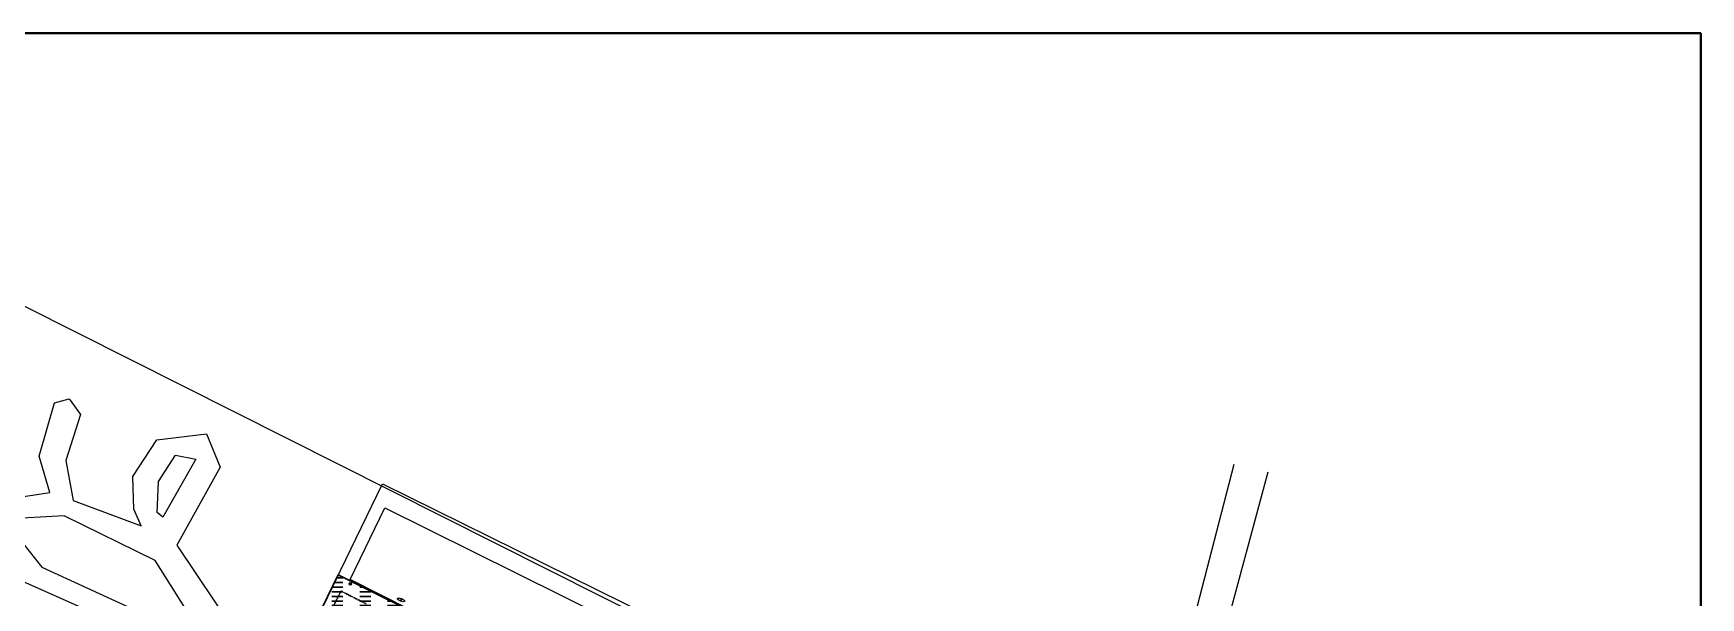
# Model space of a CAD drawing. Header units: metres. Extents: x 400841 to 403530, y 6344062 to 6346805.
# Drawn here: x 401740 to 403530, y 6346199 to 6346805 of the extents above; entities that cross this region are included whole.
import ezdxf

# ---------------------------------------------------------------- set-up
doc = ezdxf.new("R2010")
doc.units = ezdxf.units.M
doc.header["$MEASUREMENT"] = 0
doc.linetypes.add('PHANTOM2', pattern=[1.25, 0.625, -0.125, 0.125, -0.125, 0.125, -0.125])
doc.layers.add('Cluster', color=62, linetype='Continuous', lineweight=30)
doc.layers.add('Fibra_CDO_a_CDO', color=12, linetype='PHANTOM2', lineweight=30)
for name, color, linetype in [('Manzanas', 7, 'Continuous'), ('Postes', 5, 'Continuous'), ('Propiedades_Servicio', 104, 'Continuous'), ('Radio_Municipal', 2, 'Continuous'), ('Rotulo', 7, 'Continuous')]:
    doc.layers.add(name, color=color, linetype=linetype)
doc.layers.get('0').off()

# ---------------------------------------------------------------- blocks, each defined once
blk = doc.blocks.new('Postes')
at = {"layer": 'Postes'}
for radius in [1.35, 0.15]:
    blk.add_circle((0, 0), radius, dxfattribs=at)
blk = doc.blocks.new('HP')
blk.add_point((0, 0))
at = {"layer": 'Propiedades_Servicio'}
blk.add_circle((0, 0), 0.219, dxfattribs=at)
blk.add_ellipse((0, 0), major_axis=(2.06, 3.57), ratio=0.36506, dxfattribs=at)

msp = doc.modelspace()

# ---------------------------------------------------------------- hatches: boundary and pattern name
at = {"layer": 'Cluster', "transparency": 33554457}
h = msp.add_hatch(dxfattribs=at)
h.set_pattern_fill('ACAD_ISO03W100', color=3, style=2)
h.set_pattern_definition([(0, (0, 0), (0, 5), [12, -18])])
h.paths.add_polyline_path([(402067, 6346223), (401946, 6345973.4), (402162.3, 6345865.1), (402289.5, 6346112)])
h.paths.add_polyline_path([(402136.8, 6346044.7), (402128.9, 6346048.6), (402131, 6346052.8), (402138.9, 6346048.9)], flags=16)
h.paths.add_polyline_path([(402129.3, 6346048.9), (402136.9, 6346045.2), (402138.5, 6346048.6), (402130.9, 6346052.3)], flags=8)

# ---------------------------------------------------------------- linework, layer by layer
at = {"layer": 'Cluster'}
msp.add_lwpolyline([(401946, 6345973.4), (402162.3, 6345865.1), (402289.5, 6346112), (402067, 6346223), (401946, 6345973.4)], dxfattribs=at)
at = {"layer": 'Fibra_CDO_a_CDO'}
msp.add_lwpolyline([(402041.8, 6346149.3), (402069.9, 6346205.7), (402097.1, 6346191.9)], dxfattribs=at)
at = {"layer": 'Manzanas'}
msp.add_line((402857.8, 6345563.2), (403065.6, 6346333.9), dxfattribs=at)
for points in [[(401688.9, 6346301), (401757.1, 6346311.7), (401745.8, 6346350.7), (401762.1, 6346407.9), (401778.1, 6346412.1), (401790.1, 6346395.2), (401774.5, 6346345.9), (401782.5, 6346303), (401855.5, 6346275.7), (401847.6, 6346293.6), (401846.5, 6346328.7), (401872.2, 6346368), (401925.4, 6346374.5), (401940.1, 6346338.6), (401893.6, 6346255), (401955.4, 6346162.5), (401962.7, 6346107.2), (401947, 6346066), (401955.9, 6346030.9)], [(401878.6, 6346284.9), (401872.6, 6346289.9), (401873.9, 6346323.5), (401892.3, 6346351.5), (401914.2, 6346347.3), (401878.6, 6346284.9)], [(401967.6, 6346018), (402114.4, 6346320.8), (402920.5, 6345922.8), (403029.1, 6346342)], [(402116.9, 6346295), (402919.8, 6345896.5), (402894.2, 6345806.3), (402079.7, 6346218), (402116.9, 6346295)], [(401956.9, 6345995.9), (401895.7, 6346050.4), (401907.2, 6346081.6), (401931.6, 6346087.8), (401940.5, 6346127), (401870.2, 6346238.4), (401772.6, 6346286.5), (401707.7, 6346282.8), (401748.7, 6346231.2), (401845.4, 6346187.1), (401792.5, 6346072.4), (401770.5, 6346081.2), (401814.2, 6346177.8), (401721.8, 6346218.9)]]:
    msp.add_lwpolyline(points, dxfattribs=at)
at = {"layer": 'Radio_Municipal'}
msp.add_lwpolyline([(402632, 6344652), (401552.4, 6345174.8), (401624.4, 6345319.7), (401130.6, 6345565.6), (401409.5, 6346184.4), (401187.5, 6346294.3), (401279.5, 6346738.2), (403192.7, 6345775.5), (402632, 6344652)], close=True, dxfattribs=at)
at = {"layer": 'Rotulo', "lineweight": 40}
msp.add_lwpolyline([(400841.4, 6346804.8), (403530, 6346804.8), (403530, 6344542.4), (400841.4, 6344542.4)], close=True, dxfattribs=at)

# ---------------------------------------------------------------- block references
at = {"layer": 'Postes'}
msp.add_blockref('Postes', (402079.9, 6346213.4), dxfattribs=at)
at = {"layer": 'Propiedades_Servicio', "rotation": 281.2153719011788}
msp.add_blockref('HP', (402134.4, 6346196.2), dxfattribs=at)

doc.saveas('drawing.dxf')
